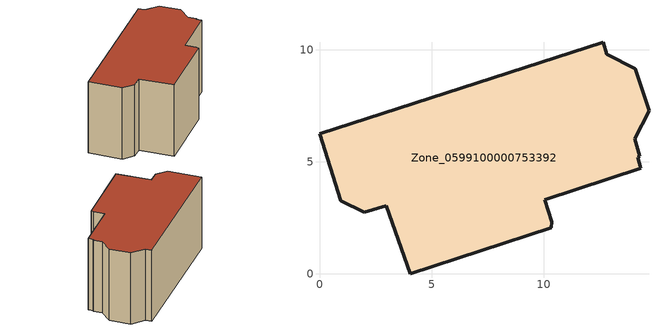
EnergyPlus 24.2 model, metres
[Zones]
Zone_0599100000753392
 floor ground (C_G): 2.01,2.75 0.96,3.27 0,6.26 12.66,10.35 12.83,9.8 14.09,9.16 14.71,7.29 14.06,6.03 14.3,5.26 14.2,5.21 14.34,4.73 10.05,3.32 10.37,2.33 10.35,2.06 4.05,0 2.99,3.05 z0
 wall outside (C_F): 14.71,7.29 14.09,9.16 12.83,9.8 12.66,10.35 0,6.26 0.96,3.27 2.01,2.75 2.99,3.05 4.05,0 10.35,2.06 10.37,2.33 10.05,3.32 14.34,4.73 14.2,5.21 14.3,5.26 14.06,6.03 14.71,7.29 z0:7.14
 roof outside (C_R): 10.37,2.33 10.05,3.32 14.34,4.73 14.2,5.21 14.3,5.26 14.06,6.03 14.71,7.29 14.09,9.16 12.83,9.8 12.66,10.35 0,6.26 0.96,3.27 2.01,2.75 2.99,3.05 4.05,0 10.35,2.06 z7.14
[BUILDING]
Pand.0599100000753392: North Axis=0; Terrain=City; Loads Convergence Tolerance Value=0.04; Temperature Convergence Tolerance Value=0.4; Solar Distribution=FullExterior; Maximum Number of Warmup Days=25; Minimum Number of Warmup Days=1
[Site:Location]
Rotterdam.The.Hague.AP_ZH_NLD Design_Conditions: Latitude=51.96; Longitude=4.45; Time Zone=1; Elevation=-4.5
[SITE:GROUNDTEMPERATURE:BUILDINGSURFACE]
18, 18, 18, 18, 18, 18, 18, 18, 18, 18, 18, 18
[MATERIAL] Thermal Absorptance=0.9; Solar Absorptance=0.7; Visible Absorptance=0.7
Name | Roughness | Thickness | Conductivity | Density | Specific Heat
G.TC.2006-2014 | MediumSmooth | 0.15 | 0.06 | 540 | 1210
F.TC.2006-2014 | Rough | 0.3 | 0.12 | 1920 | 840
R.TC.2006-2014 | MediumRough | 0.2 | 0.08 | 1500 | 1000
[CONSTRUCTION]
C_G: G.TC.2006-2014
C_F: F.TC.2006-2014
C_R: R.TC.2006-2014
[ZONE]
Zone_0599100000753392: Type=1; Multiplier=1; Ceiling Height=Autocalculate; Volume=Autocalculate; Floor Area=autocalculate; Part of Total Floor Area=Yes
[ZONEINFILTRATION:DESIGNFLOWRATE]
Infil_Zone_0599100000753392: Zone or ZoneList or Space or SpaceList=Zone_0599100000753392; Schedule=AlwaysOn; Design Flow Rate Calculation Method=Flow/Area; Flow Rate per Floor Area=0.0015; Constant Term Coefficient=1; Temperature Term Coefficient=0; Velocity Term Coefficient=0; Velocity Squared Term Coefficient=0
[HVACTEMPLATE:ZONE:IDEALLOADSAIRSYSTEM]
Zone_0599100000753392: Maximum Heating Supply Air Temperature=50; Minimum Cooling Supply Air Temperature=13; Maximum Heating Supply Air Humidity Ratio=0.0156; Minimum Cooling Supply Air Humidity Ratio=0.0077; Heating Limit=NoLimit; Cooling Limit=NoLimit; Dehumidification Control Type=ConstantSensibleHeatRatio; Cooling Sensible Heat Ratio=0.7; Dehumidification Setpoint=60; Humidification Control Type=None; Humidification Setpoint=30; Outdoor Air Method=None; Outdoor Air Flow Rate per Person=0.00944; Outdoor Air Flow Rate per Zone Floor Area=0; Outdoor Air Flow Rate per Zone=0; Demand Controlled Ventilation Type=None; Outdoor Air Economizer Type=NoEconomizer; Heat Recovery Type=None; Sensible Heat Recovery Effectiveness=0.7; Latent Heat Recovery Effectiveness=0.65
[ZONECONTROL:THERMOSTAT]
ThermostatControl_Zone_0599100000753392: Zone or ZoneList=Zone_0599100000753392; Control Type Schedule=DualSetpointControlType; Control 1=Thermostat_Zone_0599100000753392; Temperature Difference Between Cutout And Setpoint=0
[THERMOSTATSETPOINT:DUALSETPOINT]
Thermostat_Zone_0599100000753392: Heating Setpoint Temperature Schedule=HeatingSetpoint_Zone_0599100000753392; Cooling Setpoint Temperature Schedule=CoolingSetpoint_Zone_0599100000753392
[SCHEDULE:COMPACT]
HeatingSetpoint_Zone_0599100000753392: Through: 12/31, For: AllDays, Until: 24:00, 21
CoolingSetpoint_Zone_0599100000753392: Through: 12/31, For: AllDays, Until: 24:00, 24
DualSetpointControlType: Through: 12/31, For: AllDays, Until: 24:00, 4
AlwaysOn: Through: 12/31, For: AllDays, Until: 24:00, 1
